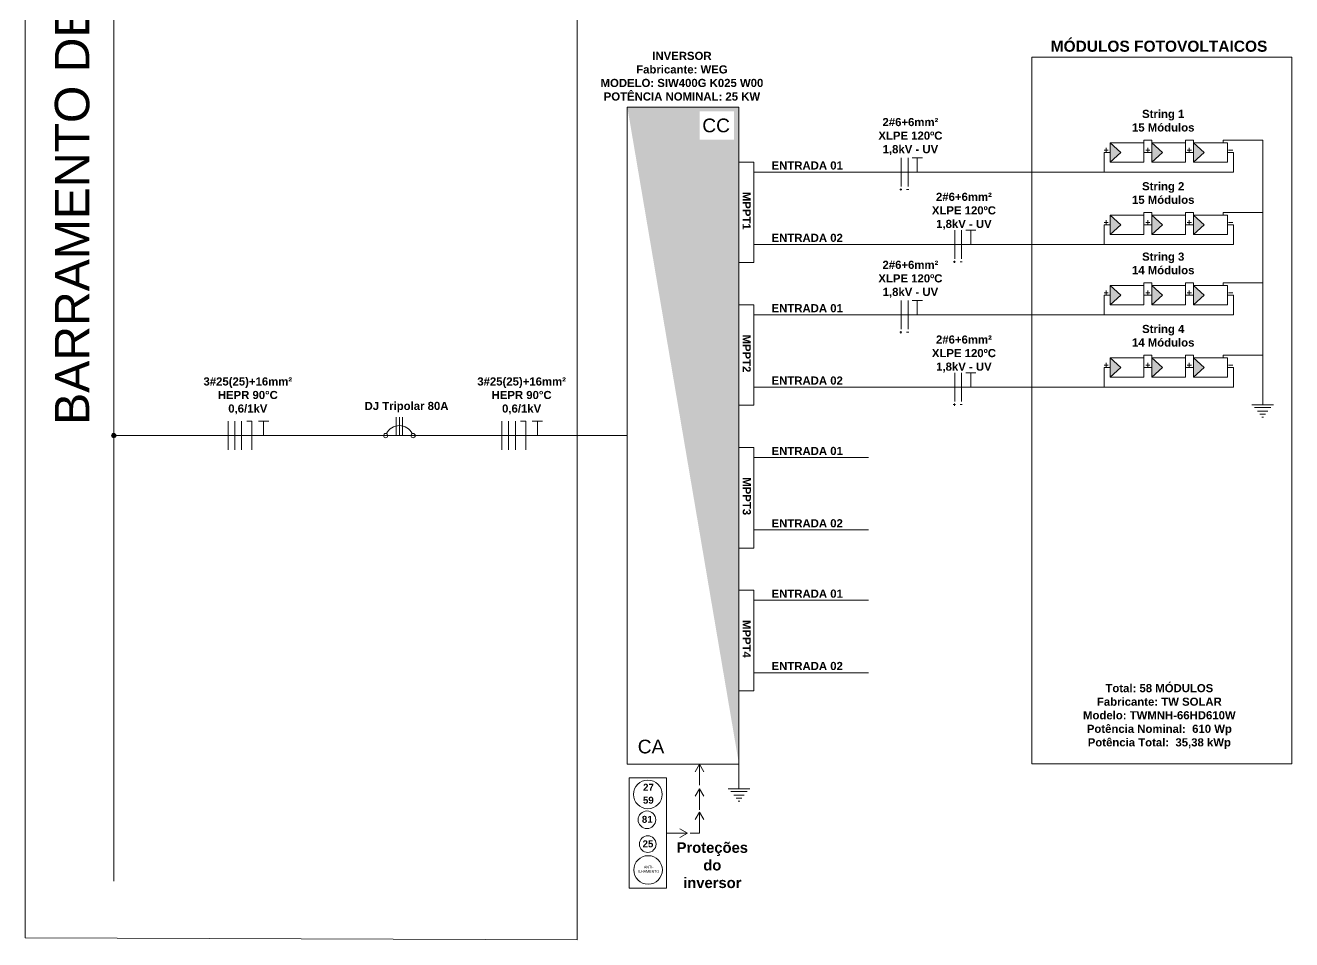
# Model space of a CAD drawing. Header units: millimetres. Extents: x 3949 to 6078, y -1968 to -943.
# Drawn here: x 5952.2 to 6025.8, y -1669.8 to -1616.7 of the extents above; entities that cross this region are included whole.
import ezdxf

# ---------------------------------------------------------------- set-up
doc = ezdxf.new("R2010")
doc.units = ezdxf.units.MM
doc.layers.add('DESENHO', color=7, linetype='Continuous', lineweight=0)
doc.layers.add('Terxto ok', color=3, linetype='Continuous')
doc.styles.add('Annotative', font='arial.ttf')
doc.styles.add('PDF Arial', font='arial.ttf')
doc.styles.get("Standard").update_dxf_attribs({"font": 'arial.ttf'})

msp = doc.modelspace()

# ---------------------------------------------------------------- hatches: boundary and pattern name
at = {"layer": 'DESENHO', "lineweight": 0}
h = msp.add_hatch(color=256, dxfattribs=at)
h.dxf.hatch_style = 1
h.paths.add_polyline_path([(5993.71, -1621.46), (5987.221, -1621.46), (5993.71, -1659.652)])
h.paths.add_polyline_path([(5991.424, -1623.356), (5993.427, -1623.356), (5993.427, -1621.716), (5991.424, -1621.716)], flags=16)
h = msp.add_hatch(color=256, dxfattribs=at)
h.dxf.hatch_style = 1
h.paths.add_polyline_path([(6020.75, -1624.101), (6020.124, -1623.538), (6020.124, -1624.664)])
h.paths.add_polyline_path([(6018.325, -1624.101), (6017.715, -1623.538), (6017.715, -1624.664)])
h.paths.add_polyline_path([(6015.29, -1624.664), (6015.9, -1624.101), (6015.29, -1623.538)])
h = msp.add_hatch(color=256, dxfattribs=at)
h.dxf.hatch_style = 1
h.paths.add_polyline_path([(6020.75, -1628.305), (6020.124, -1627.742), (6020.124, -1628.868)])
h.paths.add_polyline_path([(6018.325, -1628.305), (6017.715, -1627.742), (6017.715, -1628.868)])
h.paths.add_polyline_path([(6015.29, -1628.868), (6015.9, -1628.305), (6015.29, -1627.742)])
h = msp.add_hatch(color=256, dxfattribs=at)
h.dxf.hatch_style = 1
h.paths.add_polyline_path([(6020.75, -1632.396), (6020.124, -1631.833), (6020.124, -1632.959)])
h.paths.add_polyline_path([(6018.325, -1632.396), (6017.715, -1631.833), (6017.715, -1632.959)])
h.paths.add_polyline_path([(6015.29, -1632.959), (6015.9, -1632.396), (6015.29, -1631.833)])
h = msp.add_hatch(color=256, dxfattribs=at)
h.dxf.hatch_style = 1
h.paths.add_polyline_path([(6020.75, -1636.6), (6020.124, -1636.037), (6020.124, -1637.163)])
h.paths.add_polyline_path([(6018.325, -1636.6), (6017.715, -1636.037), (6017.715, -1637.163)])
h.paths.add_polyline_path([(6015.29, -1637.163), (6015.9, -1636.6), (6015.29, -1636.037)])
h = msp.add_hatch(color=256, dxfattribs=at)
h.dxf.hatch_style = 1
h.paths.add_polyline_path([(5957.494, -1640.556, 0.414214), (5957.369, -1640.431), (5957.369, -1640.681, 0.414214)])
h.paths.add_polyline_path([(5957.369, -1640.431, 0.414214), (5957.244, -1640.556, 0.414214), (5957.369, -1640.681)])

# ---------------------------------------------------------------- linework, layer by layer
at = {"layer": 'DESENHO', "color": 30, "true_color": 0xf26722}
msp.add_line((5957.369, -1666.445), (5957.369, -1561.551), dxfattribs=at)
at = {"layer": 'DESENHO', "lineweight": 0}
for p, q in [((6021.849, -1623.381), (6021.849, -1623.381)), ((6003.054, -1626.252), (6003.182, -1626.252)), ((6003.118, -1626.188), (6003.118, -1626.317)), ((6003.449, -1626.252), (6003.577, -1626.252)), ((6021.849, -1627.586), (6021.849, -1627.586)), ((6006.164, -1630.457), (6006.293, -1630.457)), ((6006.229, -1630.393), (6006.229, -1630.521)), ((6006.56, -1630.457), (6006.688, -1630.457)), ((6021.849, -1631.676), (6021.849, -1631.676)), ((6003.054, -1634.547), (6003.182, -1634.547)), ((6003.118, -1634.483), (6003.118, -1634.611)), ((6003.449, -1634.547), (6003.577, -1634.547)), ((6021.849, -1635.88), (6021.849, -1635.88)), ((6006.164, -1638.752), (6006.293, -1638.752)), ((6006.229, -1638.687), (6006.229, -1638.816)), ((6006.56, -1638.752), (6006.688, -1638.752)), ((5964.014, -1641.39), (5964.014, -1639.721)), ((5964.409, -1641.39), (5964.409, -1639.721)), ((5964.804, -1641.39), (5964.804, -1639.721)), ((5965.4, -1639.721), (5965.103, -1639.721)), ((5965.4, -1641.39), (5965.4, -1639.721)), ((5966.08, -1639.721), (5965.783, -1639.721)), ((5966.08, -1640.556), (5966.08, -1639.721)), ((5966.377, -1639.721), (5966.08, -1639.721)), ((5979.929, -1641.39), (5979.929, -1639.721)), ((5980.324, -1641.39), (5980.324, -1639.721)), ((5980.719, -1641.39), (5980.719, -1639.721)), ((5981.315, -1639.721), (5981.018, -1639.721)), ((5981.315, -1641.39), (5981.315, -1639.721)), ((5981.995, -1639.721), (5981.698, -1639.721)), ((5981.995, -1640.556), (5981.995, -1639.721)), ((5982.291, -1639.721), (5981.995, -1639.721)), ((5991.409, -1659.652), (5991.157, -1660.089)), ((5991.409, -1660.873), (5991.409, -1659.652)), ((5991.409, -1659.652), (5991.661, -1660.089)), ((5993.71, -1661.076), (5993.71, -1659.652)), ((5991.409, -1661.082), (5991.157, -1661.518)), ((5991.409, -1662.303), (5991.409, -1661.082)), ((5991.409, -1661.082), (5991.661, -1661.518)), ((5991.409, -1662.436), (5991.157, -1662.873)), ((5991.409, -1663.657), (5991.409, -1662.436)), ((5991.409, -1662.436), (5991.661, -1662.873)), ((5989.49, -1663.657), (5989.49, -1663.657)), ((5989.49, -1663.657), (5990.712, -1663.657)), ((5990.712, -1663.657), (5990.275, -1663.405)), ((5990.712, -1663.657), (5990.275, -1663.909)), ((5991.409, -1663.657), (5990.876, -1663.657))]:
    msp.add_line(p, q, dxfattribs=at)
at = {"layer": 'DESENHO', "color": 3, "lineweight": 0}
for p, q in [((6021.849, -1623.381), (6024.148, -1623.381)), ((6021.849, -1623.381), (6021.849, -1623.538)), ((6024.148, -1623.381), (6024.148, -1638.758)), ((6021.849, -1627.586), (6024.148, -1627.586)), ((6021.849, -1627.586), (6021.849, -1627.742)), ((6021.849, -1631.676), (6024.148, -1631.676)), ((6021.849, -1631.676), (6021.849, -1631.833)), ((6021.849, -1635.88), (6024.148, -1635.88)), ((6021.849, -1635.88), (6021.849, -1636.037)), ((6024.105, -1639.48), (6024.19, -1639.48)), ((5993.668, -1661.798), (5993.753, -1661.798))]:
    msp.add_line(p, q, dxfattribs=at)
at = {"layer": 'DESENHO', "color": 5, "lineweight": 0}
for p, q in [((6015.29, -1624.101), (6014.929, -1624.101)), ((6014.929, -1624.101), (6014.929, -1625.243)), ((6022.456, -1624.101), (6022.095, -1624.101)), ((6022.456, -1624.101), (6022.456, -1625.243)), ((6003.141, -1626.078), (6003.141, -1624.409)), ((6003.536, -1626.078), (6003.536, -1624.409)), ((6004.371, -1624.409), (6003.778, -1624.409)), ((6004.074, -1625.243), (6004.074, -1624.409)), ((5994.564, -1625.243), (6022.456, -1625.243)), ((6006.252, -1630.282), (6006.252, -1628.613)), ((6006.647, -1630.282), (6006.647, -1628.613)), ((6007.482, -1628.613), (6006.889, -1628.613)), ((6007.185, -1629.448), (6007.185, -1628.613)), ((6015.29, -1628.305), (6014.929, -1628.305)), ((6014.929, -1628.305), (6014.929, -1629.448)), ((6022.456, -1628.305), (6022.095, -1628.305)), ((6022.456, -1628.305), (6022.456, -1629.448)), ((5994.564, -1629.448), (6022.456, -1629.448)), ((6015.29, -1632.396), (6014.929, -1632.396)), ((6014.929, -1632.396), (6014.929, -1633.538)), ((6022.456, -1632.396), (6022.095, -1632.396)), ((6022.456, -1632.396), (6022.456, -1633.538)), ((6003.141, -1634.372), (6003.141, -1632.703)), ((6003.536, -1634.372), (6003.536, -1632.703)), ((6004.371, -1632.703), (6003.778, -1632.703)), ((6004.074, -1633.538), (6004.074, -1632.703)), ((5994.564, -1633.538), (6022.456, -1633.538)), ((6015.29, -1636.6), (6014.929, -1636.6)), ((6014.929, -1636.6), (6014.929, -1637.742)), ((6022.456, -1636.6), (6022.095, -1636.6)), ((6022.456, -1636.6), (6022.456, -1637.742)), ((6006.252, -1638.577), (6006.252, -1636.908)), ((6006.647, -1638.577), (6006.647, -1636.908)), ((6007.482, -1636.908), (6006.889, -1636.908)), ((6007.185, -1637.742), (6007.185, -1636.908)), ((5994.564, -1637.742), (6022.456, -1637.742)), ((5957.494, -1640.556), (5987.221, -1640.556)), ((5994.564, -1641.833), (6001.246, -1641.833)), ((5994.564, -1646.037), (6001.246, -1646.037)), ((5994.564, -1650.127), (6001.246, -1650.127)), ((5994.564, -1654.332), (6001.246, -1654.332))]:
    msp.add_line(p, q, dxfattribs=at)
at = {"layer": 'DESENHO'}
for p, q in [((5994.564, -1624.658), (5994.564, -1625.829)), ((5994.564, -1625.829), (5994.564, -1627)), ((5994.564, -1632.952), (5994.564, -1634.124)), ((5994.564, -1634.124), (5994.564, -1635.295)), ((5994.564, -1641.247), (5994.564, -1642.418)), ((5994.564, -1642.418), (5994.564, -1643.589)), ((5994.564, -1649.542), (5994.564, -1650.713)), ((5994.564, -1650.713), (5994.564, -1651.884))]:
    msp.add_line(p, q, dxfattribs=at)
for points in [[(5952.232, -1556.897), (5984.306, -1557.005), (5984.306, -1669.849), (5952.232, -1669.742)], [(6010.732, -1618.56), (6025.834, -1618.56), (6025.834, -1659.628), (6010.732, -1659.628)]]:
    msp.add_lwpolyline(points, close=True, dxfattribs=at)
at = {"layer": 'DESENHO', "lineweight": 0}
for points in [[(5993.71, -1621.46), (5987.221, -1621.46), (5987.221, -1659.652), (5993.71, -1659.652)], [(6017.246, -1624.664), (6015.29, -1624.664), (6015.29, -1623.538), (6017.246, -1623.538)], [(6019.67, -1624.664), (6017.715, -1624.664), (6017.715, -1623.538), (6019.67, -1623.538)], [(6022.095, -1624.664), (6020.124, -1624.664), (6020.124, -1623.538), (6022.095, -1623.538)], [(5993.71, -1624.658), (5994.564, -1624.658), (5994.564, -1630.498), (5993.71, -1630.498)], [(6017.246, -1628.868), (6015.29, -1628.868), (6015.29, -1627.742), (6017.246, -1627.742)], [(6019.67, -1628.868), (6017.715, -1628.868), (6017.715, -1627.742), (6019.67, -1627.742)], [(6022.095, -1628.868), (6020.124, -1628.868), (6020.124, -1627.742), (6022.095, -1627.742)], [(6017.246, -1632.959), (6015.29, -1632.959), (6015.29, -1631.833), (6017.246, -1631.833)], [(6019.67, -1632.959), (6017.715, -1632.959), (6017.715, -1631.833), (6019.67, -1631.833)], [(6022.095, -1632.959), (6020.124, -1632.959), (6020.124, -1631.833), (6022.095, -1631.833)], [(5993.71, -1632.952), (5994.564, -1632.952), (5994.564, -1638.793), (5993.71, -1638.793)], [(6017.246, -1637.163), (6015.29, -1637.163), (6015.29, -1636.037), (6017.246, -1636.037)], [(6019.67, -1637.163), (6017.715, -1637.163), (6017.715, -1636.037), (6019.67, -1636.037)], [(6022.095, -1637.163), (6020.124, -1637.163), (6020.124, -1636.037), (6022.095, -1636.037)], [(5993.71, -1641.247), (5994.564, -1641.247), (5994.564, -1647.088), (5993.71, -1647.088)], [(5993.71, -1649.542), (5994.564, -1649.542), (5994.564, -1655.382), (5993.71, -1655.382)], [(5989.49, -1660.45), (5987.321, -1660.45), (5987.321, -1666.857), (5989.49, -1666.857)]]:
    msp.add_lwpolyline(points, close=True, dxfattribs=at)
for points in [[(6015.29, -1624.664), (6015.9, -1624.101), (6015.29, -1623.538)], [(6017.715, -1624.664), (6018.325, -1624.101), (6017.715, -1623.538)], [(6020.124, -1624.664), (6020.75, -1624.101), (6020.124, -1623.538)], [(6014.931, -1623.96), (6015.171, -1623.96)], [(6015.051, -1623.829), (6015.051, -1624.092)], [(6017.355, -1623.96), (6017.596, -1623.96)], [(6017.476, -1623.829), (6017.476, -1624.092)], [(6019.764, -1623.96), (6020.005, -1623.96)], [(6019.885, -1623.829), (6019.885, -1624.092)], [(6022.168, -1623.96), (6022.409, -1623.96)], [(6015.051, -1628.033), (6015.051, -1628.296)], [(6015.29, -1628.868), (6015.9, -1628.305), (6015.29, -1627.742)], [(6017.476, -1628.033), (6017.476, -1628.296)], [(6017.715, -1628.868), (6018.325, -1628.305), (6017.715, -1627.742)], [(6019.885, -1628.033), (6019.885, -1628.296)], [(6020.124, -1628.868), (6020.75, -1628.305), (6020.124, -1627.742)], [(6014.931, -1628.164), (6015.171, -1628.164)], [(6017.355, -1628.164), (6017.596, -1628.164)], [(6019.764, -1628.164), (6020.005, -1628.164)], [(6022.168, -1628.164), (6022.409, -1628.164)], [(6014.931, -1632.255), (6015.171, -1632.255)], [(6015.051, -1632.123), (6015.051, -1632.386)], [(6015.29, -1632.959), (6015.9, -1632.396), (6015.29, -1631.833)], [(6017.355, -1632.255), (6017.596, -1632.255)], [(6017.476, -1632.123), (6017.476, -1632.386)], [(6017.715, -1632.959), (6018.325, -1632.396), (6017.715, -1631.833)], [(6019.764, -1632.255), (6020.005, -1632.255)], [(6019.885, -1632.123), (6019.885, -1632.386)], [(6020.124, -1632.959), (6020.75, -1632.396), (6020.124, -1631.833)], [(6022.168, -1632.255), (6022.409, -1632.255)], [(6015.29, -1637.163), (6015.9, -1636.6), (6015.29, -1636.037)], [(6017.715, -1637.163), (6018.325, -1636.6), (6017.715, -1636.037)], [(6020.124, -1637.163), (6020.75, -1636.6), (6020.124, -1636.037)], [(6014.931, -1636.459), (6015.171, -1636.459)], [(6015.051, -1636.328), (6015.051, -1636.591)], [(6017.355, -1636.459), (6017.596, -1636.459)], [(6017.476, -1636.328), (6017.476, -1636.591)], [(6019.764, -1636.459), (6020.005, -1636.459)], [(6019.885, -1636.328), (6019.885, -1636.591)], [(6022.168, -1636.459), (6022.409, -1636.459)], [(5994.347, -1661.076), (5993.074, -1661.076)], [(5993.243, -1661.246), (5993.71, -1661.246), (5994.177, -1661.246)], [(5993.413, -1661.458), (5993.71, -1661.458), (5994.007, -1661.458)], [(5993.54, -1661.628), (5993.71, -1661.628), (5993.88, -1661.628)]]:
    msp.add_lwpolyline(points, dxfattribs=at)
at = {"layer": 'DESENHO', "color": 3, "lineweight": 0}
for points in [[(6017.715, -1623.538), (6017.715, -1623.381), (6017.246, -1623.381), (6017.246, -1623.538)], [(6020.124, -1623.538), (6020.124, -1623.381), (6019.67, -1623.381), (6019.67, -1623.538)], [(6017.715, -1627.742), (6017.715, -1627.586), (6017.246, -1627.586), (6017.246, -1627.742)], [(6020.124, -1627.742), (6020.124, -1627.586), (6019.67, -1627.586), (6019.67, -1627.742)], [(6017.715, -1631.833), (6017.715, -1631.676), (6017.246, -1631.676), (6017.246, -1631.833)], [(6020.124, -1631.833), (6020.124, -1631.676), (6019.67, -1631.676), (6019.67, -1631.833)], [(6017.715, -1636.037), (6017.715, -1635.88), (6017.246, -1635.88), (6017.246, -1636.037)], [(6020.124, -1636.037), (6020.124, -1635.88), (6019.67, -1635.88), (6019.67, -1636.037)], [(6024.784, -1638.758), (6023.511, -1638.758)], [(6023.681, -1638.928), (6024.148, -1638.928), (6024.615, -1638.928)], [(6023.851, -1639.14), (6024.148, -1639.14), (6024.445, -1639.14)], [(6023.978, -1639.31), (6024.148, -1639.31), (6024.317, -1639.31)]]:
    msp.add_lwpolyline(points, dxfattribs=at)
at = {"layer": 'DESENHO', "color": 5, "lineweight": 0}
for points in [[(6017.246, -1624.101), (6017.715, -1624.101)], [(6019.67, -1624.101), (6020.124, -1624.101)], [(6017.246, -1628.305), (6017.715, -1628.305)], [(6019.67, -1628.305), (6020.124, -1628.305)], [(6017.246, -1632.396), (6017.715, -1632.396)], [(6019.67, -1632.396), (6020.124, -1632.396)], [(6017.246, -1636.6), (6017.715, -1636.6)], [(6019.67, -1636.6), (6020.124, -1636.6)]]:
    msp.add_lwpolyline(points, dxfattribs=at)
at = {"layer": 'DESENHO', "color": 7, "lineweight": 0}
for points in [[(5973.789, -1639.486), (5973.789, -1640.556)], [(5973.97, -1639.486), (5973.97, -1640.556)], [(5974.151, -1639.486), (5974.151, -1640.556)]]:
    msp.add_lwpolyline(points, dxfattribs=at)
at = {"layer": 'DESENHO', "lineweight": 0}
for centre, radius in [((5957.369, -1640.556), 0.125), ((5988.412, -1661.407), 0.833), ((5988.36, -1662.88), 0.51), ((5988.406, -1664.295), 0.484), ((5988.43, -1665.798), 0.83)]:
    msp.add_circle(centre, radius, dxfattribs=at)
at = {"layer": 'DESENHO', "color": 7, "lineweight": 0}
for centre in [(5973.175, -1640.556), (5974.766, -1640.556)]:
    msp.add_circle(centre, 0.125, dxfattribs=at)
msp.add_arc((5973.97, -1640.828), 0.852, 28.32219, 151.67781, dxfattribs=at)

# ---------------------------------------------------------------- texts
at = {"layer": 'DESENHO', "color": 30, "true_color": 0xf26722, "insert": (5953.949, -1657.402), "char_height": 2, "attachment_point": 1, "rotation": 90}
msp.add_mtext_dynamic_manual_height_columns('\\pxqc;BARRAMENTO DE COBRE - 5/8" x 1/4" - 224 A', width=94.99412, gutter_width=11.586, heights=[0], dxfattribs=at)
at = {"layer": 'DESENHO', "lineweight": 0, "style": 'PDF Arial'}
for s, insert, char_height, width, attachment_point in [('{\\fArial|b1|i0|c0|p34;MÓDULOS FOTOVOLTAICOS}', (6011.827, -1618.254), 0.64396, 13.89124, 7), ('\\pxqc;{\\fArial|b1|i0|c0|p34;String 1\\P15 Módulos}', (6020.862, -1622.887), 0.47231, 4.98963, 9), ('\\pxqc;{\\fArial|b1|i0|c0|p34;String 2\\P15 Módulos}', (6020.862, -1627.091), 0.47231, 4.98963, 9), ('\\pxqc;{\\fArial|b1|i0|c0|p34;String 3\\P14 Módulos}', (6020.862, -1631.182), 0.47231, 4.98963, 9), ('\\pxqc;{\\fArial|b1|i0|c0|p34;String 4\\P14 Módulos}', (6020.862, -1635.386), 0.47231, 4.98963, 9), ('\\pxqc;{\\fArial|b1|i0|c0|p34;DJ Tripolar 80A}', (5977.404, -1639.208), 0.47231, 6.03391, 9)]:
    msp.add_mtext(s, dxfattribs=dict(at, insert=insert, char_height=char_height, width=width, attachment_point=attachment_point))
at = {"layer": 'DESENHO', "lineweight": 0, "attachment_point": 9}
for s, width, heights, insert, char_height, style in [('\\pxqc;{\\fArial|b1|i0|c0|p34;INVERSOR\\PFabricante: WEG\\PMODELO: SIW400G K025 W00\\PPOTÊNCIA NOMINAL: 25 KW}', 16.39073, [5.762], (5998.59, -1621.088), 0.47231, 'Annotative'), ('\\pxqc;{\\fArial|b1|i0|c0|p34;2#6+6mm²\\PXLPE 120ºC\\P1,8kV - UV}', 6.73784, [3.186], (6007.043, -1624.249), 0.47231, 'PDF Arial'), ('\\pxqc;{\\fArial|b1|i0|c0|p34;ENTRADA 01}', 6.73784, [3.186], (6001.046, -1625.098), 0.47231, 'PDF Arial'), ('\\pxqc;{\\fArial|b1|i0|c0|p34;2#6+6mm²\\PXLPE 120ºC\\P1,8kV - UV}', 6.73784, [3.186], (6010.153, -1628.593), 0.47231, 'PDF Arial'), ('\\pxqc;{\\fArial|b1|i0|c0|p34;ENTRADA 02}', 6.73784, [3.186], (6001.046, -1629.302), 0.47231, 'PDF Arial'), ('\\pxqc;{\\fArial|b1|i0|c0|p34;2#6+6mm²\\PXLPE 120ºC\\P1,8kV - UV}', 6.73784, [3.186], (6007.043, -1632.544), 0.47231, 'PDF Arial'), ('\\pxqc;{\\fArial|b1|i0|c0|p34;ENTRADA 01}', 6.73784, [3.186], (6001.046, -1633.392), 0.47231, 'PDF Arial'), ('\\pxqc;{\\fArial|b1|i0|c0|p34;2#6+6mm²\\PXLPE 120ºC\\P1,8kV - UV}', 6.73784, [3.186], (6010.153, -1636.888), 0.47231, 'PDF Arial'), ('\\pxqc;{\\fArial|b1|i0|c0|p34;3#25(25)+16mm²\\PHEPR 90°C\\P0,6/1kV}', 5.84228, [2.858], (5968.084, -1639.323), 0.47231, 'PDF Arial'), ('\\pxqc;{\\fArial|b1|i0|c0|p34;3#25(25)+16mm²\\PHEPR 90°C\\P0,6/1kV}', 5.84228, [2.858], (5983.998, -1639.323), 0.47231, 'PDF Arial'), ('\\pxqc;{\\fArial|b1|i0|c0|p34;ENTRADA 02}', 6.73784, [3.186], (6001.046, -1637.597), 0.47231, 'PDF Arial'), ('\\pxqc;{\\fArial|b1|i0|c0|p34;ENTRADA 01}', 6.73784, [3.186], (6001.046, -1641.687), 0.47231, 'PDF Arial'), ('\\pxqc;{\\fArial|b1|i0|c0|p34;ENTRADA 02}', 6.73784, [3.186], (6001.046, -1645.892), 0.47231, 'PDF Arial'), ('\\pxqc;{\\fArial|b1|i0|c0|p34;ENTRADA 01}', 6.73784, [3.186], (6001.046, -1649.982), 0.47231, 'PDF Arial'), ('\\pxqc;{\\fArial|b1|i0|c0|p34;ENTRADA 02}', 6.73784, [3.186], (6001.046, -1654.186), 0.47231, 'PDF Arial'), ('\\pxqc;{\\fArial|b1|i0|c0|p34;Proteções \\Pdo inversor}', 1.56579, [0], (5992.943, -1666.858), 0.614, 'PDF Arial')]:
    msp.add_mtext_dynamic_manual_height_columns(s, width=width, gutter_width=12.5, heights=heights, dxfattribs=dict(at, insert=insert, char_height=char_height, style=style))
at = {"layer": 'DESENHO', "lineweight": 0, "char_height": 0.7958, "attachment_point": 9, "style": 'PDF Arial'}
for s, insert in [('CC', (5993.185, -1622.935)), ('CA', (5989.37, -1659.034))]:
    msp.add_mtext(s, dxfattribs=dict(at, insert=insert))
at = {"layer": 'DESENHO', "lineweight": 0, "char_height": 0.47231, "attachment_point": 9, "rotation": 270, "style": 'PDF Arial'}
for s, insert in [('\\pxi4.60266;{\\fArial|b1|i0|c0|p34;MPPT1}', (5993.921, -1628.585)), ('\\pxi4.60266;{\\fArial|b1|i0|c0|p34;MPPT2}', (5993.921, -1636.88)), ('\\pxi4.60266;{\\fArial|b1|i0|c0|p34;MPPT3}', (5993.921, -1645.175)), ('\\pxi4.60266;{\\fArial|b1|i0|c0|p34;MPPT4}', (5993.921, -1653.47))]:
    msp.add_mtext_dynamic_manual_height_columns(s, width=5.13617, gutter_width=27.451, heights=[1.382], dxfattribs=dict(at, insert=insert))
at = {"layer": 'DESENHO', "lineweight": 0, "char_height": 0.40346, "attachment_point": 3}
for s, width, heights, insert in [('\\pxql;{\\fArial|b1|i0|c0|p34;27}', 3.9314, [0.102], (5992.067, -1660.79)), ('\\pxql;{\\fArial|b1|i0|c0|p34;59}', 3.9314, [0.102], (5992.06, -1661.541)), ('\\pxql;{\\fArial|b1|i0|c0|p34;81}', 3.9314, [0.102], (5991.997, -1662.655)), ('\\pxql;{\\fArial|b1|i0|c0|p34;25}', 3.9314, [0.102], (5992.039, -1664.078)), ('\\pxqc;{\\H0.375x;ANTI-\\PILHAMENTO}', 1.94381, [0.999], (5989.432, -1665.557))]:
    msp.add_mtext_dynamic_manual_height_columns(s, width=width, gutter_width=12.5, heights=heights, dxfattribs=dict(at, insert=insert))
at = {"layer": 'Terxto ok', "color": 0, "lineweight": 0, "insert": (6024.154, -1658.759, 330.515), "char_height": 0.47231, "width": 12.02187, "attachment_point": 9, "style": 'Annotative'}
msp.add_mtext('\\pxqc,t12;{\\fArial|b1|i0|c0|p34;Total: 58 MÓDULOS \\P\\ptz;Fabricante: TW SOLAR\\PModelo: TWMNH-66HD610W\\PPotência Nominal:  610 Wp\\PPotência Total:  35,38 kWp}', dxfattribs=at)

doc.saveas('drawing.dxf')
